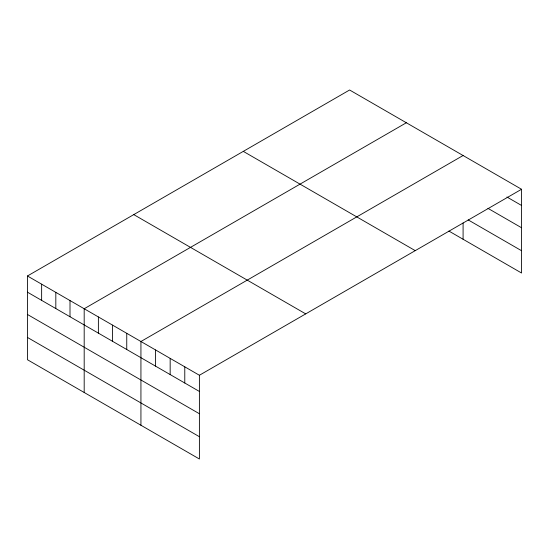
<?xml version="1.0" encoding="UTF-8"?>
<svg xmlns="http://www.w3.org/2000/svg" width="549" height="549" viewBox="0 0 549 549"><rect width="100%" height="100%" fill="white"/><g stroke="black" fill="none" stroke-linecap="round" stroke-linejoin="round"><path stroke-width="0.82" d="M521.55 189.268L199.397 375.262L199.397 459.005L27.45 359.732L27.45 275.989L349.603 89.995L521.55 189.268L521.55 273.011L448.904 231.067M406.349 122.756L84.189 308.751L84.189 392.494M463.088 155.511L140.935 341.505L140.935 425.255M506.933 197.016L521.55 205.456M487.937 208.339L521.55 227.746M468.201 219.916L521.55 250.715M243.296 151.373L415.236 250.646M133.764 214.611L305.704 313.884M27.45 275.989L199.397 375.262M27.45 292.178L199.397 391.451M27.45 314.467L199.397 413.74M27.45 337.436L199.397 436.709M463.088 222.969L463.088 239.261M184.78 366.821L184.78 383.01M170.163 358.387L170.163 374.569M155.552 349.946L155.552 366.135M126.75 333.318L126.75 349.507M112.566 325.125L112.566 341.313M98.381 316.938L98.381 333.126M70.004 300.557L70.004 316.746M55.82 292.37L55.82 308.559M41.635 284.176L41.635 300.365"/></g></svg>
